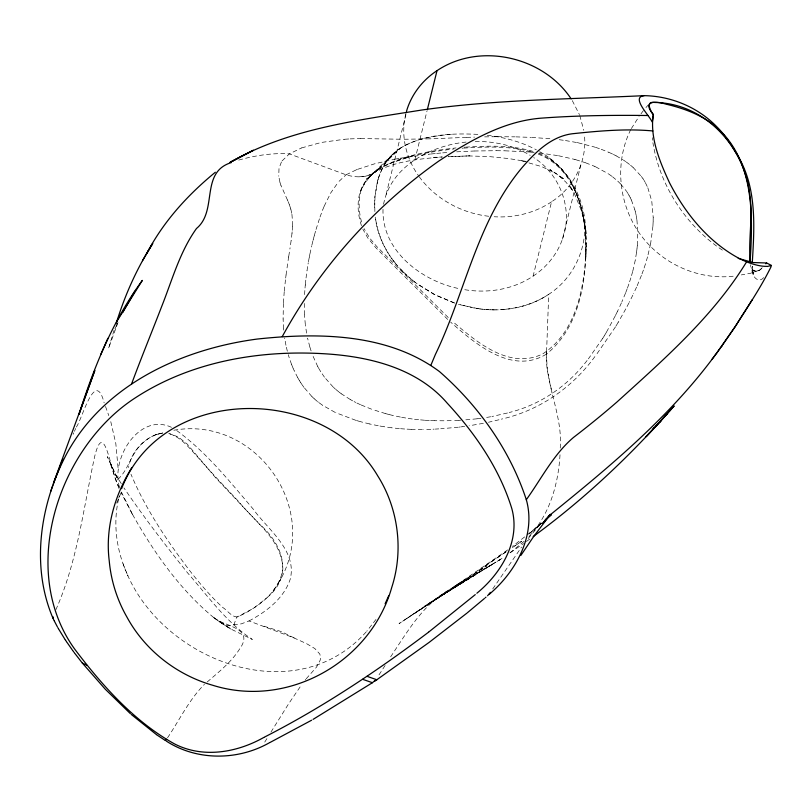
<?xml version="1.0" encoding="UTF-8"?>
<svg xmlns="http://www.w3.org/2000/svg" width="812" height="812" viewBox="0 0 812 812"><rect width="100%" height="100%" fill="white"/><g stroke="black" fill="none" stroke-linecap="round" stroke-linejoin="round"><path stroke-width="0.61" stroke-dasharray="4.06 3.04" d="M585.777 236.018C587.167 277.298 580.763 326.17 546.73 353.91C545.684 386.289 563 416.13 560.189 448.792M304.267 303.444L304.459 314.264M586.122 245.833L585.838 259.282L585.533 232.739C586.234 199.884 568.725 167.526 539.686 151.692M546.73 353.799L546.588 351.961L546.253 358.356L547.105 369.511L552.14 393.17M586.112 249.091C584.437 286.748 576.774 331.753 542.781 353.87C509.55 370.17 476.502 341.933 452.72 321.552M653.152 221.473L653.203 217.423M374.697 200.402L374.89 212.429M292.503 226.091L292.553 222.782M546.598 351.545L548.709 294.34C573.11 278.597 587.36 248.919 584.417 220.022M653.142 221.788L652.929 226.03M292.493 226.233L292.229 230.73M383.01 209.323C381.711 250.553 421.113 280.546 458.181 288.453M283.408 303.394L283.104 318.466M283.439 302.835L284.261 291.275M304.571 294.594L304.987 288.493M560.016 454.781C558.331 484.246 549.572 514.96 528.764 536.742M652.909 226.355L650.635 243.57M305.018 288.006L305.251 285.388M637.349 245.285L637.826 231.938M292.137 231.867L292.005 233.217M374.748 197.6L377.702 180.782M637.329 245.417L637.004 248.665M284.291 290.94L285.621 278.445M305.261 285.256L305.353 284.332M292.005 233.257L291.122 240.667M305.363 284.17L306.022 278.08M636.973 248.929L636.527 252.451M306.043 277.968L307.007 270.711M285.672 278.019L286.047 275.035M286.057 274.923L287.996 261.159M291.112 240.748L289.884 249.04M636.486 252.725L635.299 259.942M307.027 270.569L308.032 264.164M288.087 260.601L288.544 257.566M288.575 257.424L288.737 256.359M288.767 256.176L289.864 249.172M308.052 264.012L308.266 262.783M383.568 204.248C390.653 166.43 430.867 145.5 466.25 142.059M308.448 261.758L309.199 257.627M171.474 427.315C139.228 412.171 109.894 459.206 119.831 488.377M309.23 257.485L309.849 254.369M635.278 260.084L633.817 266.945M650.585 243.854L647.6 256.673M309.93 253.933L311.676 245.965M118.582 499.075C113.578 520.451 115.73 543.116 123.018 563.701M311.869 245.163L312.996 240.565M633.756 267.189L632.66 271.584M377.265 182.406L375.042 195.55L374.586 210.592M386.136 194.322L406.122 113.822M414.83 160.035L426.98 111.061M464.809 289.711C488.174 293.497 513.316 289.529 533.108 276.1L551.561 201.772C573.922 187.663 587.604 160.705 584.325 134.285M533.108 276.1C546.496 267.341 557.154 254.308 562.432 239.164L580.874 164.927M313.026 240.443L313.3 239.378M405.959 113.345C400.326 134.64 405.797 157.924 418.484 175.666M313.341 239.215L314.406 235.206M118.806 498.06L119.334 496.061M632.629 271.715L630.914 277.745M314.437 235.104L316.03 229.502M647.55 256.876L645.499 263.809M377.57 181.127L378.159 179.168M316.041 229.441L320.019 217.017M114.045 330.372L108.503 348.49L117.994 322.425L114.949 328.809L117.354 323.359M630.863 277.907L629.046 283.53M378.037 179.493C381.63 167.14 388.968 155.62 399.839 148.484L378.118 169.403M645.388 264.164L643.693 269.249M562.432 239.164C573.577 209.496 560.138 174.367 533.738 157.619M378.544 177.879C382.259 166.155 389.496 155.336 399.839 148.484M628.874 284.048L627.412 288.169M320.029 216.997L322.587 210.115M220.235 622.205L227.695 625.636L230.912 625.727L233.947 624.743L236.546 617.394L253.78 608.107L266.143 598.464M643.398 270.091L641.48 275.309M55.855 609.761C77.607 560.97 83.433 507.794 94.75 456.171C105.002 414.962 111.518 479.598 119.506 487.606M627.179 288.778L625.534 293.081M641.429 275.42L637.126 285.844M322.638 209.983L324.029 206.563M625.504 293.173L621.901 301.79M116.654 503.125L121.059 492.793M324.181 206.197L330.748 192.921L338.117 182.395M73.131 434.298L73.78 432.806M74.42 431.345L75.699 428.462M630.731 129.626C612.695 165.993 619.556 212.277 646.677 242.321C668.591 266.955 702.735 280.556 735.51 275.907M76.328 427.061C82.316 419.063 95.156 367.795 104.139 402.853M621.444 302.825L618.998 308.184M636.578 287.093L633.502 293.741M360.711 191.155C364.131 182.223 370.292 174.367 378.382 169.241L400.052 148.352C423.387 134.122 452.03 133.036 478.593 134.416M618.358 309.534L617.293 311.757M632.812 295.172L629.33 302.176M617.262 311.818L615.354 315.695M615.192 316.01L606.422 332.24M267.107 597.561C294.147 575.576 282.485 543.685 259.464 524.166L215.921 478.075L187.247 444.103L178.275 436.937L168.754 433.415M628.935 302.937L625.829 308.854M278.303 583.27C323.186 510.626 256.095 414.465 172.459 430.492M625.798 308.895L618.074 322.557M281.429 161.964L279.013 168.388L278.739 176.174M606.331 332.402L604.28 335.843M631.371 128.55L639.044 116.481M618.054 322.608L615.557 326.728M604.189 335.985L602.758 338.31M615.455 326.911L596.455 354.57M270.944 732.109L288.656 703.76L301.1 685.47M266.904 738.636L264.174 743.01M167.516 737.824C179.574 719.909 189.044 699.771 204.421 684.354M602.758 338.32L588.395 358.863M385.081 665.515L378.138 676.244M390.653 656.827C407.157 632.071 422.778 604.514 449.625 589.532M273.106 591.014L278.617 582.772M492.742 588.903L521.568 547.075M282.119 160.867L289.366 153.884L301.485 147.967M375.976 619.465L366.791 631.198M361.462 225.665C356.377 210.521 356.235 192.089 367.065 179.34C383.65 161.618 359.838 185.765 360.376 193.652C359.381 197.752 359.046 201.985 359.168 206.197C359.391 212.379 360.295 218.59 362.385 224.427M641.003 113.802L644.312 109.397M117.933 479.324C128.773 469.458 130.864 453.969 141.603 444.073C147.236 438.541 154.351 433.994 162.349 433.161M594.881 356.6C572.277 387.75 539.056 410.689 501.349 419.144M305.21 680.03L305.708 679.4M528.115 538.569L537.564 527.353M587.076 360.528C567.801 385.903 540.213 404.843 509.185 412.516M306.205 678.791L316.528 667.109L320.192 660.207L320.567 657.009L319.796 654.025L314.833 648.555L306.51 643.611L293.122 637.552L249.01 620.936L241.357 623.86L233.947 624.743M645.936 107.57L648.382 104.829M339.091 181.299L346.034 174.824M538.407 526.42L540.975 523.649L528.967 534.042M366.1 632C294.644 711.718 162.704 660.745 126.205 571.871M369.419 176.803L393.444 153.58M374.576 172.448L377.885 169.627M378.24 169.383C370.018 178.102 356.772 178.082 346.054 174.803L289.366 153.884C271.421 152.707 253.425 155.792 236.241 160.776M359.3 176.843L367.115 175.839L373.276 173.098M541.411 522.928L536.265 527.81L540.944 523.74M524.105 541.33L509.114 553.5M762.194 267.727C758.672 272.944 750.42 272.253 750.643 264.753M529.028 533.991L541.249 523.425M373.591 173.098L366.293 179.29L377.316 170.175M541.34 523.273L526.521 535.433M207.222 681.978C218.824 671.95 231.227 662.196 239.56 649.113C254.968 627.777 224.975 626.681 214.063 617.841M524.653 536.915L512.392 546.395M761.382 268.539C758.175 272.659 751.374 271.847 750.846 266.123M507.652 549.927L452.396 587.807L487.027 565.659L451.036 588.598M763.737 277.643C757.718 284.149 751.679 275.471 751.942 269.269L753.1 273.035L751.394 267.727M526.44 541.472L530.307 538.681M510.301 552.708L523.537 543.563M442.591 594.252L399.027 623.616L458.79 584.549L502.09 558.331L498.974 560.341M478.958 570.176L506.018 551.866M428.178 603.996L468.524 578.672L424.422 606.3L456.709 584.904M485.657 565.609L506.211 551.713M443.991 593.308L446.803 591.41M378.463 169.16C401.757 155.143 429.487 151.083 456.05 147.916M406.325 618.764L443.596 594.343L476.725 573.911L435.861 599.226M377.621 169.972C400.631 156.269 427.883 152.138 454.06 148.931M551.561 201.772C534.844 213.109 514.219 217.971 494.173 216.753M546.283 354.215C511.966 375.134 475.385 343.994 450.69 322.151M458.141 583.99L495.838 562.29M492.661 564.208L458.79 584.549L413.694 613.821L443.596 594.343L502.09 558.331M372.789 173.555C393.597 161.212 418.556 158.969 442.144 156.99M346.095 174.783L356.032 169.972M400.052 148.352C415.429 138.598 433.953 135.898 451.746 134.244M249.01 620.936C266.417 611.7 283.916 598.464 290.29 579.017C297.192 550.252 267.777 529.597 253.161 509.053C229.045 480.674 205.274 450.863 174.692 429.101M356.387 169.82L357.067 169.546M162.146 433.222C145.744 435.729 130.935 451.655 128.57 467.59M357.737 169.282L374.535 163.821L394.733 159.213M301.567 147.936L321.207 142.465L344.481 139.268M389.344 163.567L414.181 155.407M758.418 270.548L750.217 273.339L741.315 274.913M155.478 434.785L162.755 432.857M507.439 412.993L491.91 416.515M498.954 419.774L488.469 422.26M483.343 423.326L469.113 425.782M394.896 159.182L400.001 158.249M490.671 416.749L485.414 417.642M400.214 158.208L428.482 154.26M480.958 418.302L477.131 418.789M464.657 426.422L462.343 426.716M462.119 426.747L460.891 426.899M460.069 427L459.247 427.092M476.948 418.819L463.896 420.017M505.734 309.24C520.939 307.647 535.92 302.805 548.709 294.34C534.316 304.003 517.082 309.118 499.816 309.697M458.333 427.203L440.764 428.766M428.574 154.25L430.543 154.036M431.223 153.965L436.592 153.427M436.734 153.407L442.438 152.889M442.662 152.869L448.417 152.412M344.643 139.248L349.972 138.903M504.161 309.504L497.827 309.778M462.14 148.22L462.881 148.17M464.088 147.236L464.809 147.185M463.601 148.119C486.916 146.657 510.931 145.703 533.545 152.473M465.54 147.134C488.662 145.764 512.524 144.881 534.875 151.945M456.689 151.834L474.056 151.012M438.774 428.888L435.303 429.081M460.556 420.23L458.8 420.332M458.526 420.342L454.7 420.525M350.185 138.882L360.619 138.547M434.582 157.295L433.517 157.345L442.235 156.99M434.146 429.142L433.06 429.193M448.468 156.736L469.854 155.853L448.437 156.726M466.423 137.38L429.944 138.832M430.796 429.284L423.651 429.467M466.677 137.37L474.512 137.126M429.649 138.842L402.965 139.268M474.299 151.002L496.376 150.697M451.188 420.646L445.037 420.778M495.838 309.819L498.253 309.849M484.662 136.873L492.681 136.761M360.66 138.547L402.864 139.268M475.253 141.521C494.335 141.115 513.763 145.409 530.175 155.346M492.843 136.761L496.974 136.72M443.941 420.789L434.765 420.717M422.321 429.477L411.248 429.335M497.563 136.72L514.747 136.842M496.274 309.89L491.839 309.798M496.528 150.697L504.81 150.809M494.295 309.9L489.829 309.737M515.823 136.863L530.886 137.37M505.013 150.819L526.572 151.803M434.664 420.707L430.127 420.545M468.392 155.914L489.504 156.614L508.809 158.584L525.313 161.284M411.126 429.335L405.645 429.071M490.306 309.808L485.84 309.504M429.315 420.504L425.001 420.251M531.637 137.411L551.703 138.862M404.66 429.01L399.636 428.634M488.306 309.707L483.85 309.331M526.704 151.814L530.104 152.077M424.615 420.23L418.759 419.733M530.591 152.108L534.144 152.423M399.331 428.604L391.892 427.833M481.851 309.128L484.297 309.402M418.586 419.713L412.374 418.992M539.462 152.96L557.915 155.63M479.862 308.895L482.287 309.199M488.702 216.256C461.419 213.201 435.242 198.899 419.073 176.529M391.678 427.802L384.147 426.747M559.245 139.705L565.314 140.527M487.281 135.249C504.282 137.289 521.162 141.714 536.326 149.814M412.232 418.972L407.725 418.332M480.278 308.966L475.873 308.327M478.278 308.692L460.089 304.764M565.467 140.557L577.027 142.577M383.985 426.726L378.504 425.782M526.491 161.476L520.654 160.502L524.207 161.537M405.665 417.997L400.499 417.074M474.269 308.052L458.425 304.277M378.209 425.732L369.582 423.955M558.524 155.742L574.703 159.406M400.357 417.043L393.059 415.5M577.18 142.607L577.768 142.729M578.235 142.821L594.942 147.155M369.561 423.945L360.721 421.743M392.795 415.439L389.252 414.577M264.032 626.225L281.378 631.634L295.243 638.455M388.989 414.506L385.73 413.653M574.764 159.416L575.546 159.639M385.598 413.623L372.322 409.471M360.386 421.651L356.103 420.413M575.749 159.69L585.3 162.694M528.937 162.918L541.959 166.714L556.311 173.697L549.846 169.525L564.614 179.493L558.27 175.169L565.954 182.182L572.866 190.739L569.516 185.461L574.531 193.845L581.727 211.546L586.426 233.765C583.655 216.124 579.798 198.321 570.998 182.588C579.829 198.392 584.173 216.286 585.665 234.232L584.985 227.644L585.665 234.232M355.788 420.311L335.711 412.669M595.541 147.337L600.636 149.063M454.537 303.038L433.963 294.33L417.033 283.682M169.85 433.862C181.106 437.526 188.688 447.341 196.463 455.674C210.044 471.264 224.295 486.236 238.434 501.298C254.958 521.964 282.343 540.254 282.85 569.161C279.237 591.542 259.393 606.32 240.098 615.75C233.612 620.104 227.857 610.482 222.752 607.467C210.399 596.17 199.62 583.28 189.308 570.136C166.683 540.305 145.48 508.86 130.965 474.218M454.284 302.947L435.648 295.121L418.616 284.839M585.614 162.806L594.201 166.186M371.591 409.207L360.65 404.792M601.225 149.286L608.787 152.301M538.498 153.275C572.836 166.673 585.117 207.161 586.081 240.809M538.417 154.209C573.556 167.648 585.685 210.278 586.193 244.097M608.858 152.331L612.887 154.189M594.252 166.206L595.196 166.633M360.528 404.741L356.833 402.996M595.561 166.795L608.076 173.626M335.011 412.334L322.567 405.259M613.385 154.432L616.024 155.772M355.717 402.437L354.062 401.595M616.105 155.813L622.875 159.731M352.631 400.834L350.439 399.616M350.337 399.555L341.487 393.901M722.386 250.126C685.998 225.898 659.872 185.918 652.909 142.709M623.443 160.096L625.676 161.588M219.9 621.992L215.87 619.191M608.513 173.91L612.146 176.468M322.435 405.168L318.466 402.295M626.285 162.014L630.173 164.937M341.426 393.861L339.233 392.216M214.003 617.79L230.831 629.026L252.349 639.44C226.325 622.439 208.045 596.16 187.765 573.089C165.546 545.441 143.917 517.264 123.972 487.931M215.515 618.927L214.114 617.881M417.053 283.824L413.937 281.328M213.708 617.567C179.614 589.339 153.793 552.333 132.255 513.976M612.563 176.783L617.709 181.096M415.49 282.657L408.03 276.395M318.385 402.234L317.847 401.818M338.878 391.942L335.681 389.313M317.289 401.372L315.35 399.748M630.579 165.272L633.015 167.353M412.435 280.262L405.239 273.827M549.227 157.995L560.534 167.911L569.953 179.371M315.107 399.534L314.264 398.783M335.204 388.897L333.529 387.375M314.153 398.682L312.011 396.652M633.076 167.404L641.277 176.316M448.254 317.533L376.626 246.391L369.602 237.977L364.101 228.649M447.706 319.441L375.814 247.731L367.816 237.977L362.883 229.207M617.759 181.137L620.439 183.776M406.629 275.258L403.879 272.517M333.123 386.989L324.495 377.235M403.889 272.649L398.743 267.148M311.909 396.56L304.013 387.436M402.559 271.33L397.535 265.778M620.672 184.019L626.296 190.952M396.357 264.397L397.545 265.91M395.211 262.997L396.368 264.519M395.221 263.129L393.018 260.175M394.104 261.718C384.086 248.726 377.286 233.186 375.327 216.855M641.358 176.427L643.013 178.782M303.962 387.375L302.176 384.868M324.455 377.184L320.821 371.866M391.963 258.876C383.031 246.655 377.103 232.222 375.205 217.19M301.891 384.452L300.521 382.361M626.6 191.399L627.798 193.256M643.094 178.894L643.693 179.817M300.481 382.3L299.415 380.584M320.74 371.734L318.456 367.856M121.282 483.647L115.233 474.005L116.938 477.436L107.346 456.669L116.938 477.436M572.308 100.647L579.423 114.573M644.017 180.345L645.093 182.172M299.384 380.513L297.821 377.824M628.112 193.774L628.995 195.296M297.75 377.712L294.33 370.972M629.036 195.347L630.213 197.57M318.395 367.745L317.796 366.638M645.428 182.771L647.763 187.633M132.549 514.514L121.404 492.042M131.96 513.438L121.15 492.711M317.766 366.588L312.864 355.829M630.244 197.631L631.36 199.985M294.289 370.901L293.112 368.252M127.514 574.866L127.991 575.891M287.438 199.985L280.891 185.217M287.458 200.036L287.935 201.132M127.058 573.83L124.49 567.679M631.391 200.046L634.74 209.384M293.041 368.069L291.579 364.486M288.219 201.802L289.326 204.583M119.019 488.591L109.478 461.267M125.728 570.755L124.896 568.704M647.824 187.775L651.64 200.615M124.104 566.664L124.54 567.801M291.559 364.426L289.265 357.889M124.145 566.776L123.353 564.634M105.509 406.477L108.798 415.602M289.356 204.665L290.513 208.105M123.759 565.751L122.988 563.64M579.778 115.548L583.787 130.316M280.85 185.116L279.998 182.477M311.087 350.885L309.91 347.16M289.224 357.777L288.29 354.702M110.777 421.682L115.822 443.565L118.217 469.63M290.554 208.237L290.828 209.191M309.829 346.886L307.758 338.888M634.771 209.496L635.36 211.78M279.917 182.182L278.76 176.346M290.858 209.303L291.812 213.536M287.336 351.22L285.956 345.303M635.39 211.891L635.593 212.764M307.718 338.716L307.596 338.157M635.715 213.262L636.07 214.977M285.946 345.252L284.779 338.797M636.182 215.535L636.912 219.93M651.792 201.427L653.203 217.393M306.591 333.123L305.373 325.013M284.748 338.655L284.647 337.975M291.934 214.307L292.543 222.315M636.923 220.052L637.816 231.197M305.312 324.536L304.47 314.548M652.351 137.715L652.594 140.192M283.621 329.012L283.713 330.088M283.591 328.698L283.124 319.461M283.124 319.268L283.114 318.619M586.061 242.565L586.244 247.386M369.115 177.046L368.678 177.503L372.546 173.809L369.115 177.046M521.629 541.299L512.26 547.643L521.629 541.299M230.831 629.026L219.26 621.667L230.831 629.026M753.353 274.202L752.348 266.336L753.353 274.202"/><path stroke-width="1.22" d="M752.318 262.266C754.449 226.457 756.967 188.069 737.925 155.985M652.432 121.242L653.447 114.796C641.927 100.982 654.624 100.658 665.667 104.058C684.333 108.453 703.162 115.314 717.696 128.235C754.581 162.126 752.957 216.246 750.105 262.053M735.459 326.109C747.801 306.682 760.945 287.306 771.065 266.722C772.202 264.083 768 267.087 766.426 266.356C763.473 266.407 760.529 265.94 757.647 265.311C751.11 263.829 744.827 261.342 738.879 258.287C708.155 241.732 685.267 213.414 669.514 182.771C659.76 161.669 649.783 137.989 653.254 114.482M427.285 109.833L437.018 70.654C479.628 41.98 543.147 56.454 571.161 98.891M526.43 500.07C510.271 450.416 478.664 405.807 439.454 371.561C387.913 333.194 318.487 332.453 257.089 339.071C182.497 348.967 105.276 384.015 67.477 452.355C40.509 502.242 30.247 565.162 53.064 618.439M406.447 111.457C411.207 94.699 422.504 80.155 437.018 70.654M116.289 323.247C124.794 295.172 136.964 268.234 152.737 243.478L142.496 260.662M50.689 491.422L52.871 485.282M121.567 488.702C162.035 384.36 323.47 383.731 377.712 475.842C398.438 508.576 403.737 550.495 391.77 587.35C370.546 662.348 287.499 708.764 212.653 685.247C176.529 674.863 144.719 650.036 126.804 616.846C117.07 599.824 110.98 580.489 109.255 561.001C105.083 528.308 114.614 495.3 131.828 467.56M52.881 618.064L53.227 616.958M53.308 484.064L53.744 482.866M54.181 481.668L62.879 458.932M53.511 482.978L94.821 370.475L78.997 414.455C93.898 367.125 112.797 320.669 142.333 280.394L116.552 321.846M131.564 383.985C141.146 358.051 151.671 332.463 161.618 306.662C172.154 280.191 179.696 251.964 196.484 228.507C218.164 210.562 199.579 172.286 231.461 162.522M430.898 365.207L435.415 354.408C465.195 292.645 477.03 221.016 522.217 167.434C535.423 152.179 551.175 136.528 572.155 133.777C598.87 130.925 626.052 128.509 652.889 130.945M388.654 595.917L385.121 603.763M100.729 354.519L107.884 338.33M746.604 261.829C713.271 316.315 664.155 359.239 617.181 401.808C602.991 414.15 588.375 426.006 573.465 437.465C553.439 454.476 541.431 478.704 526.328 499.684M282.272 336.574C320.121 267.209 374.484 206.38 439.079 160.867C469.732 140.841 503.014 121.384 540.295 118.227C576.043 115.487 611.974 115.101 647.824 115.507M122.673 312.62L134.893 291.112M146.718 253.608C163.232 221.737 187.734 194.88 215.353 172.235M752.196 299.801L737.722 322.658M166.602 739.265L165.364 740.503M737.134 323.744L721.746 346.125M735.195 326.678L716.925 352.763M520.837 555.449L533.778 536.356L550.445 514.331L542.609 523.466L548.983 516.148M313.067 719.391L372.424 682.709L375.692 679.928M490.407 592.364L487.565 595.775M722.061 345.719L715.311 354.925M716.702 353.068L713.707 357.077M715.139 355.159C668.986 417.896 608.482 467.661 548.384 516.32M713.362 357.524L711.88 359.483M771.4 265.372L766.589 262.976L765.868 263.839M669.311 411.258L673.97 406.051C631.868 454.385 584.965 498.68 533.21 536.559M666.063 414.922L673.97 406.051M489.311 594.252C515.813 571.749 536.164 535.575 526.44 500.101M545.623 519.66L551.246 514.767L545.014 520.167M476.867 593.237C501.329 573.292 520.888 540.691 511.722 508.282C499.441 468.625 475.233 433.456 447.239 403.178C417.145 368.191 369.633 356.59 325.297 353.819C259.952 349.708 191.429 361.391 135.837 397.504C57.936 447.442 17.499 571.11 75.252 649.854C102.698 686.049 134.274 721.513 174.428 743.863C202.98 758.611 237.063 752.622 264.002 737.337M485.982 597.145L485.18 597.845M475.274 594.617L428.584 632.172M484.368 598.545L466.89 613.151M466.403 613.537L429.172 642.353L374.87 681.146M428.513 632.223C376.727 671.341 322.455 707.465 264.61 737.032M311.635 720.214L269.655 742.665M230.161 162.329L253.253 150.311L230.161 162.329C288.392 128.834 356.417 120.46 421.661 110.036C495.371 99.551 569.943 99.206 644.17 95.654C675.533 96.151 706.47 111.163 725.136 136.629M269.005 742.98C237.571 760.641 196.737 760.945 166.155 740.991M766.589 262.976L752.927 262.55L738.23 258.358M644.17 95.654C630.751 97.034 648.829 114.878 652.259 122.033M367.095 676.355L376.859 679.756M362.659 679.309L372.424 682.709M74.948 653.538L82.357 663.079L86.803 665.19M165.252 740.432L157.061 735.043M156.584 734.708L131.29 714.479M130.387 713.667L105.347 689.286L82.357 663.079M725.796 137.482L728.415 140.973M74.46 652.878L73.973 652.219M73.486 651.559L72.755 650.564M72.278 649.904L66.899 642.231M729.064 141.856L730.729 144.252M66.533 641.693L65.995 640.891M65.64 640.353L65.102 639.541M731.287 145.054L737.458 155.112M64.747 639.003L58.576 628.935M653.061 114.167C649.965 110.067 645.55 100.911 654.888 102.464C704.745 103.276 744.076 146.17 749.689 194.22M58.373 628.579L57.865 627.686M57.368 626.803L54.313 620.997M54.15 620.683L53.359 619.069M749.75 194.647C753.16 217.037 748.177 239.611 750.186 262.043M662.795 418.566L659.506 422.189L667.565 413.338L662.795 418.566M656.208 425.803L652.807 429.467L661.09 420.565L656.208 425.803M649.387 433.111L645.956 436.744L654.391 427.883L649.387 433.111"/></g></svg>
